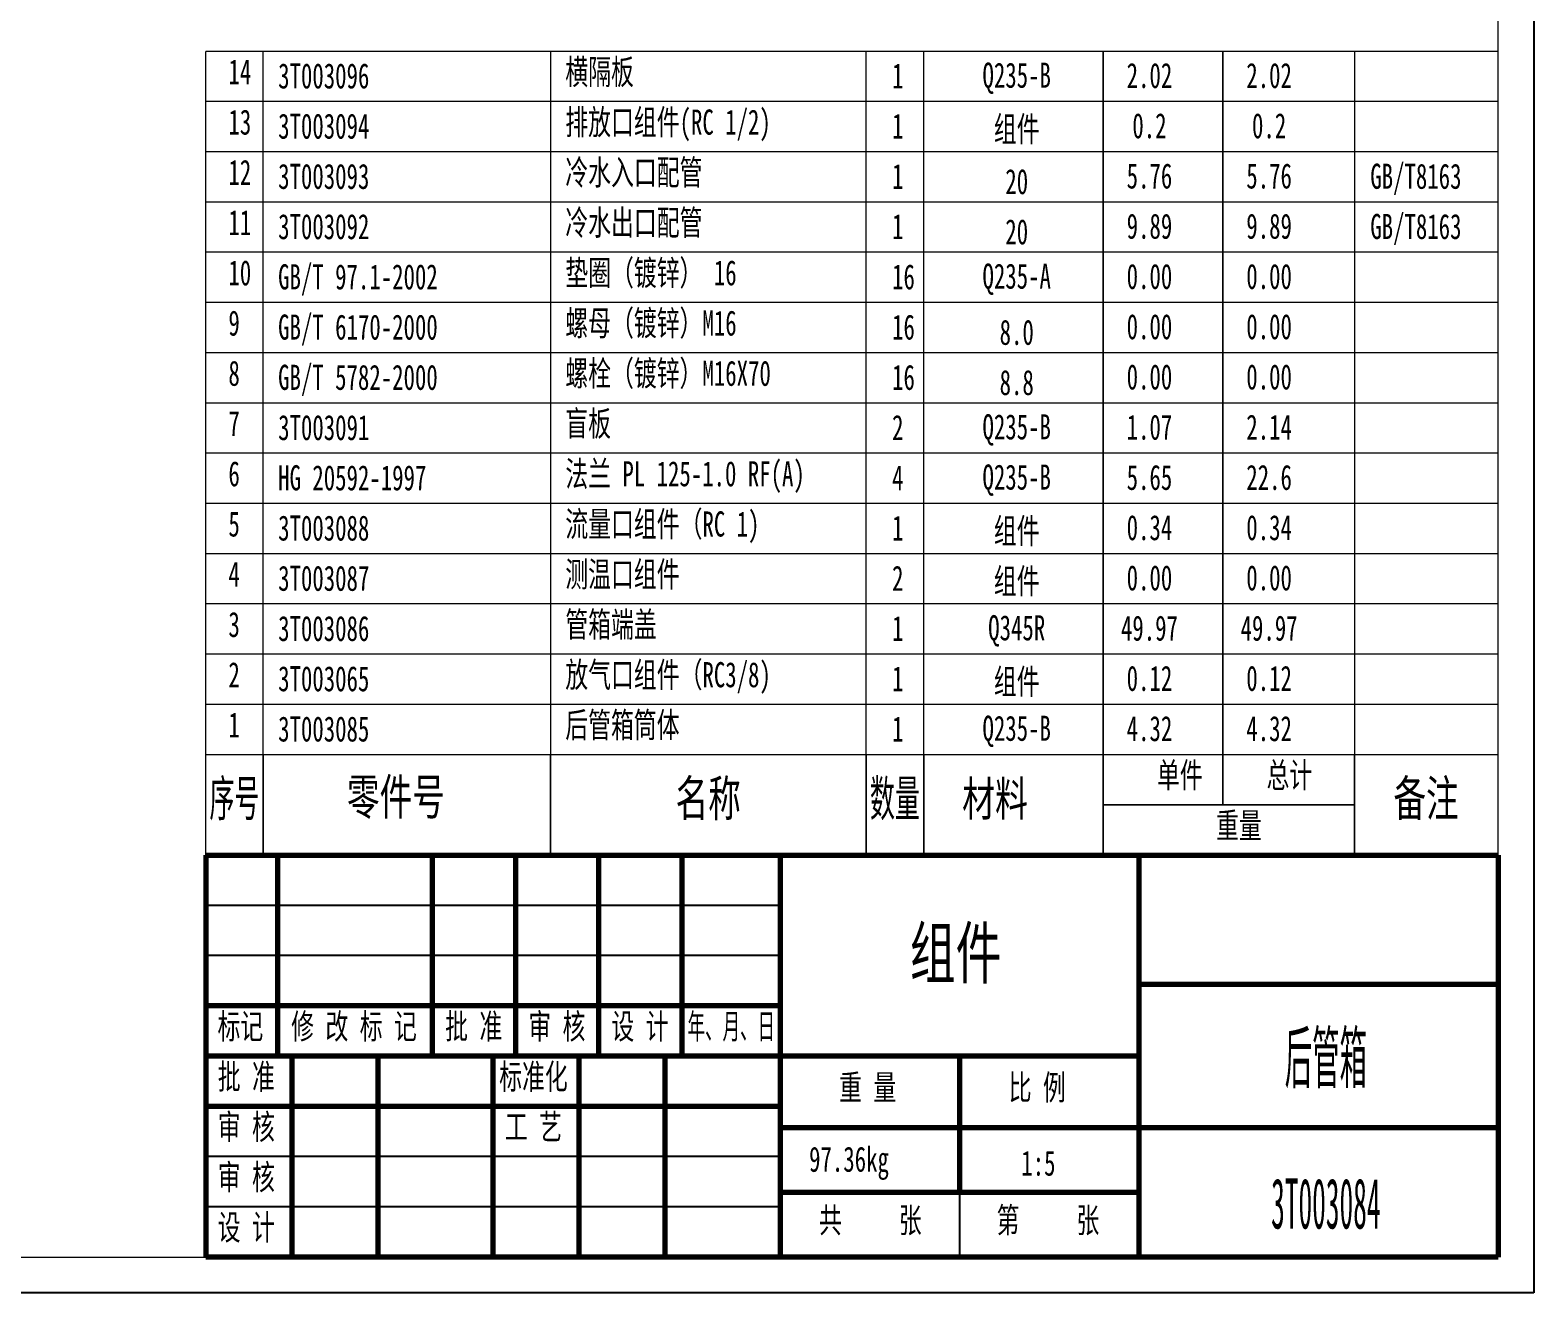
# Model space of a CAD drawing. Header units: millimetres. Extents: x 0 to 2100, y 0 to 1485.
# Drawn here: x 1053 to 2100, y 0 to 880 of the extents above; entities that cross this region are included whole.
import ezdxf

# ---------------------------------------------------------------- set-up
doc = ezdxf.new("R2010")
doc.units = ezdxf.units.MM
doc.linetypes.add('EB_DASH', pattern=[6, 3, -3])
doc.linetypes.add('EB_DASHDOT', pattern=[39, 30, -3, 3, -3])
for name, color, linetype, lineweight in [('尺寸线', 4, 'Continuous', 9), ('标注线', 4, 'Continuous', 5), ('点划线', 1, 'EB_DASHDOT', 5), ('粗线', 7, 'Continuous', 15), ('细线', 3, 'Continuous', 5), ('虚线', 2, 'EB_DASH', 5)]:
    doc.layers.add(name, color=color, linetype=linetype, lineweight=lineweight)
doc.layers.add('边框', color=7, linetype='Continuous', lineweight=18, plot=False)
doc.styles.get("Standard").update_dxf_attribs({"font": 'romans.shx', "width": 0.7})
doc.styles.add('TextStyle0', font='', dxfattribs={"width": 0.5106694812368067})
doc.styles.add('TextStyle1', font='', dxfattribs={"width": 0.5106694812368067})
doc.styles.add('UserTxtStyle4', font='', dxfattribs={"width": 0.667})
doc.styles.add('机械', font='', dxfattribs={"width": 0.4})
doc.styles.add('标准', font='', dxfattribs={"width": 0.667})
doc.styles.get('TextStyle0').set_extended_font_data('宋体')
doc.styles.get('TextStyle1').set_extended_font_data('宋体')
doc.styles.get('UserTxtStyle4').set_extended_font_data('宋体')
doc.styles.get('机械').set_extended_font_data('宋体')
doc.styles.get('标准').set_extended_font_data('宋体')

msp = doc.modelspace()

# ---------------------------------------------------------------- linework, layer by layer
at = {"layer": '点划线', "linetype": 'Continuous', "lineweight": 25}
for p, q in [((1574.999980774664, 270.000000669873), (1174.999980774664, 270.000000669873)), ((1574.999980774664, 235.000000669873), (1174.999980774664, 235.000000669873)), ((1574.999980774664, 95.00000066987272), (1174.999980774664, 95.00000066987272)), ((1574.999980774664, 60.00000066987266), (1174.999980774664, 60.00000066987266))]:
    msp.add_line(p, q, dxfattribs=at)
at = {"layer": '粗线'}
for p, q in [((2074.999980774665, 25.00000066987202), (2075.000019225342, 1460.000000669874)), ((1174.999980774664, 305.0000247852801), (1174.999980774664, 865.0000247852801)), ((2074.999980774665, 865.0000247852801), (1174.999980774664, 865.0000247852801)), ((1974.999980774665, 340.0000247852801), (1974.999980774665, 305.0000247852801)), ((124.9999807746637, 25.000052919921), (2074.999980774665, 25.00000066987259))]:
    msp.add_line(p, q, dxfattribs=at)
at = {"layer": '粗线', "linetype": 'Continuous', "lineweight": 70}
for p, q in [((1174.999980774664, 305.0000006698731), (2074.999980774665, 305.0000006698731)), ((1174.999980774664, 305.0000006698731), (1174.999980774664, 25.00000066987259)), ((1224.999980774664, 165.0000006698728), (1224.999980774664, 305.0000006698731)), ((1332.91664744133, 165.0000006698728), (1332.91664744133, 305.0000006698731)), ((1390.833314107997, 165.0000006698728), (1390.833314107997, 305.0000006698731)), ((1448.749980774664, 165.0000006698728), (1448.749980774664, 305.0000006698731)), ((1506.666647441331, 165.0000006698728), (1506.666647441331, 305.0000006698731)), ((1574.999980774664, 305.0000006698731), (1574.999980774664, 25.00000066987259)), ((1824.999980774665, 25.00000066987259), (1824.999980774665, 305.0000006698731)), ((2074.999980774665, 305.0000006698731), (2074.999980774665, 25.00000066987259)), ((2074.999980774665, 215.0000006698729), (1824.999980774665, 215.0000006698729)), ((1574.999980774664, 200.0000006698729), (1174.999980774664, 200.0000006698729)), ((1824.999980774665, 165.0000006698728), (1174.999980774664, 165.0000006698728)), ((1234.999980774664, 25.00000066987259), (1234.999980774664, 165.0000006698728)), ((1294.999980774664, 25.00000066987259), (1294.999980774664, 165.0000006698728)), ((1374.999980774664, 25.00000066987259), (1374.999980774664, 165.0000006698728)), ((1434.999980774664, 25.00000066987259), (1434.999980774664, 165.0000006698728)), ((1494.999980774664, 25.00000066987259), (1494.999980774664, 165.0000006698728)), ((1699.999980774664, 165.0000006698728), (1699.999980774664, 70.00000066987268)), ((1574.999980774664, 130.0000006698728), (1174.999980774664, 130.0000006698728)), ((1824.999980774665, 115.0000006698728), (1574.999980774664, 115.0000006698728)), ((2074.999980774665, 115.0000006698728), (1824.999980774665, 115.0000006698728)), ((1824.999980774665, 70.00000066987268), (1574.999980774664, 70.00000066987268)), ((2074.999980774665, 25.00000066987259), (1174.999980774664, 25.00000066987259))]:
    msp.add_line(p, q, dxfattribs=at)
at = {"layer": '细线'}
for p, q in [((1214.999980774665, 305.0000247852801), (1214.999980774665, 865.0000247852811)), ((1414.999980774665, 865.000024785281), (1414.999980774665, 305.0000247852801)), ((1634.999980774665, 305.0000247852801), (1634.999980774665, 865.0000247852805)), ((1674.999980774665, 305.0000247852801), (1674.999980774665, 865.0000247852805)), ((1799.999980774665, 865.0000247852804), (1799.999980774665, 305.0000247852801)), ((1799.999980774665, 340.0000247852801), (1799.999980774665, 865.0000247852804)), ((1883.333314107998, 865.0000247852804), (1883.333314107997, 340.0000247852801)), ((1883.333314107997, 340.0000247852801), (1883.333314107998, 865.0000247852804)), ((1974.999980774665, 865.0000247852802), (1974.999980774665, 340.0000247852801)), ((2074.999980774665, 830.0000247852801), (1174.999980774664, 830.0000247852801)), ((2074.999980774665, 795.0000247852801), (1174.999980774664, 795.0000247852801)), ((2074.999980774665, 760.0000247852801), (1174.999980774664, 760.0000247852801)), ((2074.999980774665, 725.0000247852801), (1174.999980774664, 725.0000247852801)), ((2074.999980774665, 690.0000247852801), (1174.999980774664, 690.0000247852801)), ((2074.999980774665, 655.0000247852801), (1174.999980774664, 655.0000247852801)), ((2074.999980774665, 620.0000247852801), (1174.999980774664, 620.0000247852801)), ((2074.999980774665, 585.0000247852801), (1174.999980774664, 585.0000247852801)), ((2074.999980774665, 550.0000247852801), (1174.999980774664, 550.0000247852801)), ((2074.999980774665, 515.0000247852801), (1174.999980774664, 515.0000247852801)), ((2074.999980774665, 480.0000247852801), (1174.999980774664, 480.0000247852801)), ((2074.999980774665, 445.0000247852801), (1174.999980774664, 445.0000247852801)), ((2074.999980774665, 410.0000247852801), (1174.999980774664, 410.0000247852801)), ((2074.999980774665, 375.0000247852801), (1174.999980774664, 375.0000247852801)), ((1214.999980774665, 375.0000247852801), (1214.999980774665, 305.0000247852801)), ((1414.999980774665, 305.0000247852801), (1414.999980774665, 375.0000247852801)), ((1634.999980774665, 375.0000247852801), (1634.999980774665, 305.0000247852801)), ((1674.999980774665, 375.0000247852801), (1674.999980774665, 305.0000247852801)), ((1974.999980774665, 305.0000247852801), (1974.999980774665, 375.0000247852801)), ((2074.999980774665, 375.0000247852801), (1974.999980774665, 375.0000247852801)), ((1799.999980774665, 305.0000247852801), (1799.999980774665, 340.0000247852801)), ((1974.999980774665, 340.0000247852801), (1799.999980774665, 340.0000247852801)), ((1799.999980774665, 340.0000247852801), (1883.333314107997, 340.0000247852801)), ((1883.333314107997, 340.0000247852801), (1974.999980774665, 340.0000247852801))]:
    msp.add_line(p, q, dxfattribs=at)
at = {"layer": '虚线', "linetype": 'Continuous', "lineweight": 25}
msp.add_line((1699.999980774665, 70.00000066987268), (1699.999980774665, 25.00000066987259), dxfattribs=at)
at = {"layer": '边框', "linetype": 'Continuous', "lineweight": 25}
for p, q in [((2100.000000000004, 1485.000000000003), (2100.000000000004, 0)), ((2100.000000000004, 0), (0, 0))]:
    msp.add_line(p, q, dxfattribs=at)

# ---------------------------------------------------------------- texts
at = {"layer": '尺寸线', "color": 0, "insert": (1701.749840966025, 356.3165041211383), "char_height": 24, "width": 97.62053009647639, "attachment_point": 1}
msp.add_mtext('材料', dxfattribs=at)
at = {"layer": '标注线', "attachment_point": 5}
for s, insert, char_height, width, style in [('组件', (1697.198041385384, 234.9699857460615), 35.00000000000006, 126.5817777777779, '标准'), ('后管箱', (1955.062681075251, 162.0437416359559), 35.00000000000006, 209.6888888888893, '机械'), ('97.36kg', (1622.944464699775, 90.27865271769375), 17.5, 113.7420277777778, '标准'), ('1:5', (1754.857044422295, 90.27865271769375), 17.5, 43.96641666666665, '标准'), ('3T003084', (1955.062681075251, 62.04374163595585), 35.00000000000006, 277.8588235294122, '机械')]:
    msp.add_mtext(s, dxfattribs=dict(at, insert=insert, char_height=char_height, width=width, style=style))
at = {"layer": '粗线'}
for s, insert, char_height, width, attachment_point, style in [('{\\C7;14}', (1190.694608985229, 859.4875247852801), 17.5, 28.2733888888888, 1, 'UserTxtStyle4'), ('{\\C7;横隔板}', (1425.332424676845, 859.4875247852801), 17.5, 96.88175000000001, 1, 'UserTxtStyle4'), ('{\\C7;3T003096}', (1225.332424676845, 856.6774958742808), 17.5, 129.0459722222222, 1, 'UserTxtStyle4'), ('{\\C7;1}', (1652.942632114029, 856.6774958742809), 17.5, 9.467694444444533, 1, 'UserTxtStyle4'), ('{\\C7;Q235-B}', (1739.757508976996, 835.2628060788146), 17.5, 97.40052777777782, 8, 'UserTxtStyle4'), ('{\\C7;2.02}', (1832.217583604716, 839.1774958742808), 17.5, 62.64241666666658, 8, 'UserTxtStyle4'), ('{\\C7;2.02}', (1915.550916938048, 839.1774958742809), 17.5, 62.64241666666658, 8, 'UserTxtStyle4'), ('{\\C7;13}', (1190.694608985229, 824.4875247852801), 17.5, 27.36552777777797, 1, 'UserTxtStyle4'), ('{\\C7;3T003094}', (1225.332424676845, 821.6774958742808), 17.5, 129.6944444444443, 1, 'UserTxtStyle4'), ('{\\C7;排放口组件(RC 1/2)}', (1425.332424676845, 824.4875247852801), 17.5, 290.1264722222222, 1, 'UserTxtStyle4'), ('{\\C7;1}', (1652.942632114029, 821.6774958742809), 17.5, 9.467694444444533, 1, 'UserTxtStyle4'), ('{\\C7;组件}', (1739.757508976996, 800.2628060788146), 17.5, 63.29088888888873, 8, 'UserTxtStyle4'), ('{\\C7;0.2}', (1832.217583604716, 804.1774958742808), 17.5, 46.17122222222224, 8, 'UserTxtStyle4'), ('{\\C7;0.2}', (1915.550916938048, 804.1774958742809), 17.5, 46.17122222222224, 8, 'UserTxtStyle4'), ('{\\C7;12}', (1190.694608985229, 789.4875247852801), 17.5, 27.36552777777797, 1, 'UserTxtStyle4'), ('{\\C7;3T003093}', (1225.332424676845, 786.6774958742808), 17.5, 128.7865833333335, 1, 'UserTxtStyle4'), ('{\\C7;冷水入口配管}', (1425.332424676845, 789.4875247852801), 17.5, 195.8386111111113, 1, 'UserTxtStyle4'), ('{\\C7;1}', (1652.942632114029, 786.6774958742809), 17.5, 9.467694444444533, 1, 'UserTxtStyle4'), ('{\\C7;5.76}', (1832.217583604716, 769.1774958742808), 17.5, 62.64241666666658, 8, 'UserTxtStyle4'), ('{\\C7;5.76}', (1915.550916938048, 769.1774958742809), 17.5, 62.64241666666658, 8, 'UserTxtStyle4'), ('{\\C7;GB/T8163}', (2017.793531811433, 764.9963070483693), 17.5, 129.8241388888891, 8, 'UserTxtStyle4'), ('{\\C7;20}', (1739.757508976996, 765.2628060788146), 17.5, 29.82972222222224, 8, 'UserTxtStyle4'), ('{\\C7;冷水出口配管}', (1425.332424676845, 754.4875247852801), 17.5, 195.8386111111113, 1, 'UserTxtStyle4'), ('{\\C7;11}', (1190.694608985229, 754.4875247852801), 17.5, 26.06858333333321, 1, 'UserTxtStyle4'), ('{\\C7;3T003092}', (1225.332424676845, 751.6774958742808), 17.5, 128.7865833333335, 1, 'UserTxtStyle4'), ('{\\C7;1}', (1652.942632114029, 751.6774958742809), 17.5, 9.467694444444533, 1, 'UserTxtStyle4'), ('{\\C7;20}', (1739.757508976996, 730.2628060788146), 17.5, 29.82972222222224, 8, 'UserTxtStyle4'), ('{\\C7;9.89}', (1832.217583604716, 734.1774958742808), 17.5, 63.16119444444439, 8, 'UserTxtStyle4'), ('{\\C7;9.89}', (1915.550916938048, 734.1774958742809), 17.5, 63.16119444444439, 8, 'UserTxtStyle4'), ('{\\C7;GB/T8163}', (2017.793531811433, 729.9963070483693), 17.5, 129.8241388888891, 8, 'UserTxtStyle4'), ('{\\C7;10}', (1190.694608985229, 719.4875247852801), 17.5, 27.75461111111099, 1, 'UserTxtStyle4'), ('{\\C7;GB/T 97.1-2002}', (1225.332424676845, 716.6774958742808), 17.5, 229.4294722222221, 1, 'UserTxtStyle4'), ('{\\C7;垫圈（镀锌） 16}', (1425.332424676845, 719.4875247852801), 17.5, 245.6412777777778, 1, 'UserTxtStyle4'), ('{\\C7;16}', (1652.942632114029, 716.6774958742809), 17.5, 27.62491666666665, 1, 'UserTxtStyle4'), ('{\\C7;Q235-A}', (1739.757508976996, 695.2628060788146), 17.5, 97.91930555555564, 8, 'UserTxtStyle4'), ('{\\C7;0.00}', (1832.217583604716, 699.1774958742808), 17.5, 63.16119444444439, 8, 'UserTxtStyle4'), ('{\\C7;0.00}', (1915.550916938048, 699.1774958742809), 17.5, 63.16119444444439, 8, 'UserTxtStyle4'), ('{\\C7;9}', (1190.694608985229, 684.4875247852801), 17.5, 13.35852777777791, 1, 'UserTxtStyle4'), ('{\\C7;GB/T 6170-2000}', (1225.332424676845, 681.6774958742808), 17.5, 229.8185555555556, 1, 'UserTxtStyle4'), ('{\\C7;螺母（镀锌）M16}', (1425.332424676845, 684.4875247852801), 17.5, 245.5115833333334, 1, 'UserTxtStyle4'), ('{\\C7;16}', (1652.942632114029, 681.6774958742809), 17.5, 27.62491666666665, 1, 'UserTxtStyle4'), ('{\\C7;0.00}', (1832.217583604716, 664.1774958742808), 17.5, 63.16119444444439, 8, 'UserTxtStyle4'), ('{\\C7;0.00}', (1915.550916938048, 664.1774958742809), 17.5, 63.16119444444439, 8, 'UserTxtStyle4'), ('{\\C7;8.0}', (1739.757508976996, 660.2628060788146), 17.5, 46.69000000000005, 8, 'UserTxtStyle4'), ('{\\C7;螺栓（镀锌）M16X70}', (1425.332424676845, 649.4875247852801), 17.5, 295.4439444444442, 1, 'UserTxtStyle4'), ('{\\C7;8}', (1190.694608985229, 649.4875247852801), 17.5, 13.22883333333311, 1, 'UserTxtStyle4'), ('{\\C7;GB/T 5782-2000}', (1225.332424676845, 646.6774958742808), 17.5, 229.8185555555556, 1, 'UserTxtStyle4'), ('{\\C7;16}', (1652.942632114029, 646.6774958742809), 17.5, 27.62491666666665, 1, 'UserTxtStyle4'), ('{\\C7;8.8}', (1739.757508976996, 625.2628060788146), 17.5, 46.43061111111092, 8, 'UserTxtStyle4'), ('{\\C7;0.00}', (1832.217583604716, 629.1774958742808), 17.5, 63.16119444444439, 8, 'UserTxtStyle4'), ('{\\C7;0.00}', (1915.550916938048, 629.1774958742809), 17.5, 63.16119444444439, 8, 'UserTxtStyle4'), ('{\\C7;7}', (1190.694608985229, 614.4875247852801), 17.5, 12.58036111111096, 1, 'UserTxtStyle4'), ('{\\C7;3T003091}', (1225.332424676845, 611.6774958742808), 17.5, 127.4896388888887, 1, 'UserTxtStyle4'), ('{\\C7;盲板}', (1425.332424676845, 614.4875247852801), 17.5, 63.42058333333352, 1, 'UserTxtStyle4'), ('{\\C7;2}', (1652.942632114029, 611.6774958742809), 17.5, 12.83975000000009, 1, 'UserTxtStyle4'), ('{\\C7;Q235-B}', (1739.757508976996, 590.2628060788146), 17.5, 97.40052777777782, 8, 'UserTxtStyle4'), ('{\\C7;1.07}', (1832.217583604716, 594.1774958742808), 17.5, 60.69700000000012, 8, 'UserTxtStyle4'), ('{\\C7;2.14}', (1915.550916938048, 594.1774958742808), 17.5, 63.55027777777786, 8, 'UserTxtStyle4'), ('{\\C7;6}', (1190.694608985229, 579.4875247852801), 17.5, 13.22883333333311, 1, 'UserTxtStyle4'), ('{\\C7;HG 20592-1997}', (1225.332424676845, 576.6774958742808), 17.5, 213.3473611111112, 1, 'UserTxtStyle4'), ('{\\C7;法兰 PL 125-1.0 RF(A)}', (1425.332424676845, 579.4875247852801), 17.5, 339.7994444444444, 1, 'UserTxtStyle4'), ('{\\C7;4}', (1652.942632114029, 576.6774958742809), 17.5, 14.26638888888874, 1, 'UserTxtStyle4'), ('{\\C7;Q235-B}', (1739.757508976996, 555.2628060788146), 17.5, 97.40052777777782, 8, 'UserTxtStyle4'), ('{\\C7;5.65}', (1832.217583604716, 559.1774958742808), 17.5, 62.3830277777779, 8, 'UserTxtStyle4'), ('{\\C7;22.6}', (1915.550916938048, 559.1774958742808), 17.5, 62.90180555555571, 8, 'UserTxtStyle4'), ('{\\C7;流量口组件（RC 1)}', (1425.332424676845, 544.4875247852801), 17.5, 273.3958888888887, 1, 'UserTxtStyle4'), ('{\\C7;5}', (1190.694608985229, 544.4875247852801), 17.5, 12.58036111111096, 1, 'UserTxtStyle4'), ('{\\C7;3T003088}', (1225.332424676845, 541.6774958742808), 17.5, 128.9162777777779, 1, 'UserTxtStyle4'), ('{\\C7;1}', (1652.942632114029, 541.6774958742809), 17.5, 9.467694444444533, 1, 'UserTxtStyle4'), ('{\\C7;组件}', (1739.757508976996, 520.2628060788146), 17.5, 63.29088888888873, 8, 'UserTxtStyle4'), ('{\\C7;0.34}', (1832.217583604716, 524.1774958742808), 17.5, 63.6799722222222, 8, 'UserTxtStyle4'), ('{\\C7;0.34}', (1915.550916938048, 524.1774958742809), 17.5, 63.6799722222222, 8, 'UserTxtStyle4'), ('{\\C7;4}', (1190.694608985229, 509.4875247852801), 17.5, 14.26638888888874, 1, 'UserTxtStyle4'), ('{\\C7;3T003087}', (1225.332424676845, 506.6774958742808), 17.5, 128.9162777777779, 1, 'UserTxtStyle4'), ('{\\C7;测温口组件}', (1425.332424676845, 509.4875247852801), 17.5, 163.1556111111113, 1, 'UserTxtStyle4'), ('{\\C7;2}', (1652.942632114029, 506.6774958742809), 17.5, 12.83975000000009, 1, 'UserTxtStyle4'), ('{\\C7;组件}', (1739.757508976996, 485.2628060788146), 17.5, 63.29088888888873, 8, 'UserTxtStyle4'), ('{\\C7;0.00}', (1832.217583604716, 489.1774958742808), 17.5, 63.16119444444439, 8, 'UserTxtStyle4'), ('{\\C7;0.00}', (1915.550916938048, 489.1774958742809), 17.5, 63.16119444444439, 8, 'UserTxtStyle4'), ('{\\C7;3}', (1190.694608985229, 474.4875247852801), 17.5, 12.58036111111096, 1, 'UserTxtStyle4'), ('{\\C7;3T003086}', (1225.332424676845, 471.6774958742808), 17.5, 129.0459722222222, 1, 'UserTxtStyle4'), ('{\\C7;管箱端盖}', (1425.332424676845, 474.4875247852801), 17.5, 129.3053611111109, 1, 'UserTxtStyle4'), ('{\\C7;Q345R}', (1739.757508976996, 450.2628060788146), 17.5, 81.31841666666651, 8, 'UserTxtStyle4'), ('{\\C7;49.97}', (1832.217583604716, 454.1774958742808), 17.5, 79.89177777777786, 8, 'UserTxtStyle4'), ('{\\C7;49.97}', (1915.550916938048, 454.1774958742809), 17.5, 79.89177777777786, 8, 'UserTxtStyle4'), ('{\\C7;1}', (1652.942632114029, 471.6774958742809), 17.5, 9.467694444444533, 1, 'UserTxtStyle4'), ('{\\C7;放气口组件（RC3/8)}', (1425.332424676845, 439.4875247852801), 17.5, 290.1264722222222, 1, 'UserTxtStyle4'), ('{\\C7;2}', (1190.694608985229, 439.4875247852801), 17.5, 12.83975000000009, 1, 'UserTxtStyle4'), ('{\\C7;3T003065}', (1225.332424676845, 436.6774958742808), 17.5, 128.7865833333335, 1, 'UserTxtStyle4'), ('{\\C7;1}', (1652.942632114029, 436.6774958742809), 17.5, 9.467694444444533, 1, 'UserTxtStyle4'), ('{\\C7;组件}', (1739.757508976996, 415.2628060788146), 17.5, 63.29088888888873, 8, 'UserTxtStyle4'), ('{\\C7;0.12}', (1832.217583604716, 419.1774958742808), 17.5, 62.77211111111092, 8, 'UserTxtStyle4'), ('{\\C7;0.12}', (1915.550916938048, 419.1774958742809), 17.5, 62.77211111111092, 8, 'UserTxtStyle4'), ('{\\C7;1}', (1190.694608985229, 404.4875247852801), 17.5, 9.467694444444533, 1, 'UserTxtStyle4'), ('{\\C7;3T003085}', (1225.332424676845, 401.6774958742808), 17.5, 128.7865833333335, 1, 'UserTxtStyle4'), ('{\\C7;后管箱筒体}', (1425.332424676845, 404.4875247852801), 17.5, 163.0259166666665, 1, 'UserTxtStyle4'), ('{\\C7;1}', (1652.942632114029, 401.6774958742809), 17.5, 9.467694444444533, 1, 'UserTxtStyle4'), ('{\\C7;Q235-B}', (1739.757508976996, 380.2628060788146), 17.5, 97.40052777777782, 8, 'UserTxtStyle4'), ('{\\C7;4.32}', (1832.217583604716, 384.1774958742808), 17.5, 63.16119444444439, 8, 'UserTxtStyle4'), ('{\\C7;4.32}', (1915.550916938048, 384.1774958742809), 17.5, 63.16119444444439, 8, 'UserTxtStyle4'), ('{\\C7;单件}', (1837.451579224688, 369.4875247852799), 17.5, 63.42058333333352, 1, 'UserTxtStyle4'), ('{\\C7;总计}', (1913.744317226892, 369.4875247852799), 17.5, 63.29088888888873, 1, 'UserTxtStyle4'), ('{\\C7;零件号}', (1273.257180264687, 358.1736544739288), 25, 137.2908333333335, 1, 'UserTxtStyle4'), ('{\\C7;重量}', (1878.583239107998, 334.4875247852799), 17.5, 63.6799722222222, 1, 'UserTxtStyle4'), ('标记', (1183.133655774664, 194.4875006698729), 17.50000000000003, 63.42058333333352, 1, 'UserTxtStyle4'), ('修 改 标 记', (1234.423525942201, 194.4875006698729), 17.50000000000003, 179.7565000000004, 1, 'UserTxtStyle4'), ('批 准', (1341.633273756194, 194.4875006698729), 17.50000000000003, 80.28086111111134, 1, 'UserTxtStyle4'), ('审 核', (1399.549940422861, 194.4875006698729), 17.50000000000003, 78.7245277777779, 1, 'UserTxtStyle4'), ('设 计', (1457.466607089528, 194.4875006698729), 17.50000000000003, 79.76208333333352, 1, 'UserTxtStyle4'), ('年、月、日', (1510.488037304736, 194.4875006698729), 17.50000000000003, 121.4400396907863, 1, 'TextStyle1'), ('批 准', (1183.260824524664, 159.4875006698729), 17.50000000000003, 80.28086111111134, 1, 'UserTxtStyle4'), ('标准化', (1379.262993274664, 159.4875006698729), 17.50000000000003, 96.75205555555567, 1, 'UserTxtStyle4'), ('重 量', (1616.063113405723, 151.9875006698728), 17.50000000000003, 80.28086111111134, 1, 'UserTxtStyle4'), ('比 例', (1734.198998882158, 151.9875006698728), 17.50000000000003, 75.35247222222233, 1, 'UserTxtStyle4'), ('审 核', (1183.260824524664, 124.4875006698728), 17.50000000000003, 78.7245277777779, 1, 'UserTxtStyle4'), ('工 艺', (1383.260824524664, 124.4875006698728), 17.50000000000003, 79.24330555555571, 1, 'UserTxtStyle4'), ('审 核', (1183.260824524664, 89.48750066987274), 17.50000000000003, 78.7245277777779, 1, 'UserTxtStyle4'), ('设 计', (1183.260824524664, 54.48750066987269), 17.50000000000003, 79.76208333333352, 1, 'UserTxtStyle4'), ('共     张', (1602.045530679988, 59.48750066987269), 17.50000000000003, 146.8141111111113, 1, 'UserTxtStyle4'), ('第     张', (1725.737897362817, 59.48750066987269), 17.50000000000003, 146.6844166666669, 1, 'UserTxtStyle4')]:
    msp.add_mtext(s, dxfattribs=dict(at, insert=insert, char_height=char_height, width=width, attachment_point=attachment_point, style=style))
at = {"layer": '粗线', "color": 0, "linetype": 'Continuous', "lineweight": 25, "char_height": 25, "attachment_point": 1}
for s, insert, width, style in [('序号', (1177.499980774664, 357.1250247852799), 69.08223260064597, 'TextStyle0'), ('名称', (1502.142730774665, 357.1250247852799), 90.04500000000007, 'UserTxtStyle4'), ('数量', (1637.499980774665, 357.1250247852799), 69.50779050167648, 'TextStyle1'), ('备注', (2002.142730774665, 357.1250247852799), 90.04500000000007, 'UserTxtStyle4')]:
    msp.add_mtext(s, dxfattribs=dict(at, insert=insert, width=width, style=style))

doc.saveas('drawing.dxf')
